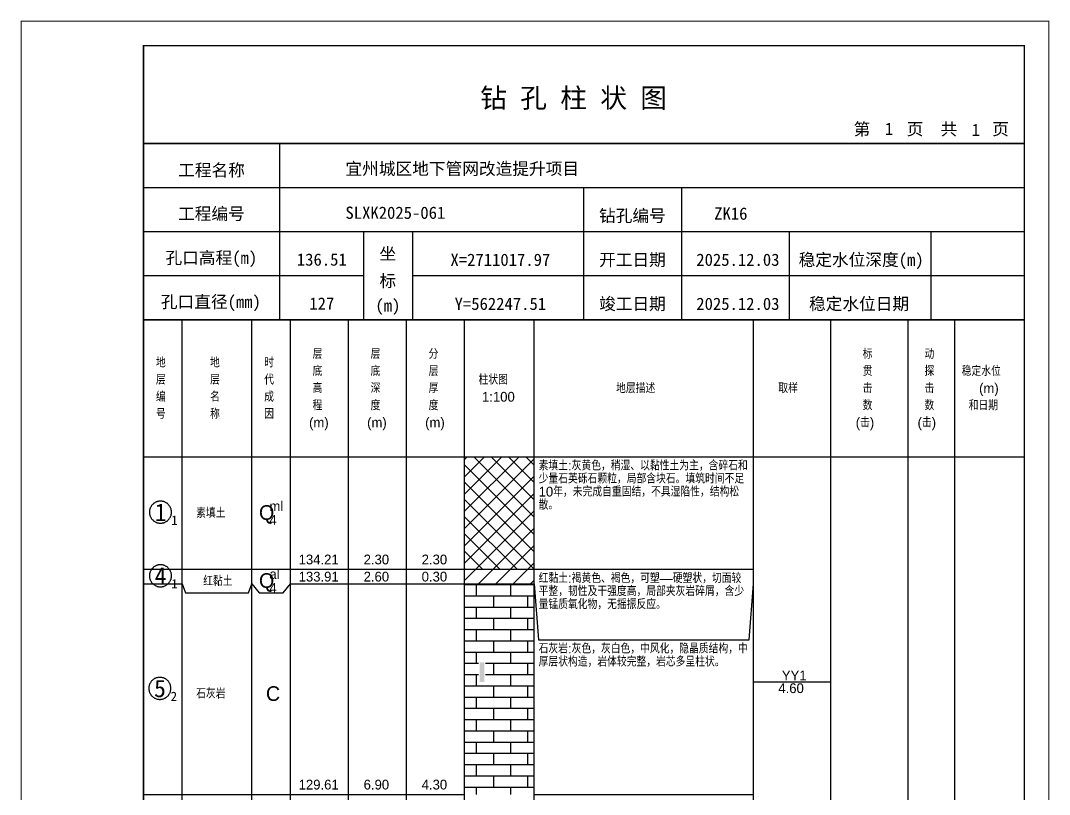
# Model space of a CAD drawing. Header units: millimetres. Extents: x 12489 to 89920, y 4630 to 4927.
# Drawn here: x 41749.3 to 41959.6, y 4768.7 to 4926.8 of the extents above; entities that cross this region are included whole.
import ezdxf
from ezdxf.enums import TextEntityAlignment as Align

# ---------------------------------------------------------------- set-up
doc = ezdxf.new("R2010")
doc.units = ezdxf.units.MM
doc.layers.add('ZZT_TC', color=7, linetype='Continuous')
doc.styles.add('成果图图块', font='', dxfattribs={"height": 2.5})
doc.styles.add('成果图模板', font='')
doc.styles.add('成果图模板标题', font='simhei.ttf')
doc.styles.add('成果图表体', font='Comfont.shx', dxfattribs={"height": 2, "bigfont": 'Hztxt12a.shx'})
doc.styles.get('成果图图块').set_extended_font_data('FangSong_GB2312')
doc.styles.get('成果图模板').set_extended_font_data('FangSong_GB2312')

# ---------------------------------------------------------------- blocks, each defined once
blk = doc.blocks.new('DCBH-1-1-1234', base_point=(0.3, -0.11))
at = {"layer": 'ZZT_TC', "color": 7}
blk.add_polyline3d([(-0.19, 2.31, 0), (-0.3, 2.31, 0), (-0.41, 2.3, 0), (-0.52, 2.29, 0), (-0.63, 2.27, 0), (-0.73, 2.24, 0), (-0.84, 2.21, 0), (-0.95, 2.18, 0), (-1.05, 2.14, 0), (-1.15, 2.09, 0), (-1.25, 2.04, 0), (-1.35, 1.99, 0), (-1.44, 1.93, 0), (-1.53, 1.87, 0), (-1.62, 1.8, 0), (-1.7, 1.73, 0), (-1.78, 1.65, 0), (-1.86, 1.57, 0), (-1.93, 1.49, 0), (-2, 1.4, 0), (-2.06, 1.31, 0), (-2.12, 1.22, 0), (-2.17, 1.12, 0), (-2.22, 1.02, 0), (-2.27, 0.92, 0), (-2.31, 0.82, 0), (-2.34, 0.71, 0), (-2.37, 0.61, 0), (-2.4, 0.5, 0), (-2.41, 0.39, 0), (-2.43, 0.28, 0), (-2.44, 0.17, 0), (-2.44, 0.06, 0), (-2.44, -0.05, 0), (-2.43, -0.16, 0), (-2.41, -0.27, 0), (-2.4, -0.38, 0), (-2.37, -0.49, 0), (-2.34, -0.6, 0), (-2.31, -0.7, 0), (-2.27, -0.8, 0), (-2.22, -0.9, 0), (-2.17, -1, 0), (-2.12, -1.1, 0), (-2.06, -1.19, 0), (-2, -1.28, 0), (-1.93, -1.37, 0), (-1.86, -1.45, 0), (-1.78, -1.53, 0), (-1.7, -1.61, 0), (-1.62, -1.68, 0), (-1.53, -1.75, 0), (-1.44, -1.81, 0), (-1.35, -1.87, 0), (-1.25, -1.93, 0), (-1.15, -1.98, 0), (-1.05, -2.02, 0), (-0.95, -2.06, 0), (-0.84, -2.1, 0), (-0.73, -2.13, 0), (-0.63, -2.15, 0), (-0.52, -2.17, 0), (-0.41, -2.18, 0), (-0.3, -2.19, 0), (-0.19, -2.19, 0), (-0.08, -2.19, 0), (0.03, -2.18, 0), (0.14, -2.17, 0), (0.25, -2.15, 0), (0.36, -2.13, 0), (0.47, -2.1, 0), (0.57, -2.06, 0), (0.67, -2.02, 0), (0.77, -1.98, 0), (0.87, -1.93, 0), (0.97, -1.87, 0), (1.06, -1.81, 0), (1.15, -1.75, 0), (1.24, -1.68, 0), (1.32, -1.61, 0), (1.4, -1.53, 0), (1.48, -1.45, 0), (1.55, -1.37, 0), (1.62, -1.28, 0), (1.68, -1.19, 0), (1.74, -1.1, 0), (1.8, -1, 0), (1.85, -0.9, 0), (1.89, -0.8, 0), (1.93, -0.7, 0), (1.97, -0.6, 0), (2, -0.49, 0), (2.02, -0.38, 0), (2.04, -0.27, 0), (2.05, -0.16, 0), (2.06, -0.05, 0), (2.06, 0.06, 0), (2.06, 0.17, 0), (2.05, 0.28, 0), (2.04, 0.39, 0), (2.02, 0.5, 0), (2, 0.61, 0), (1.97, 0.71, 0), (1.93, 0.82, 0), (1.89, 0.92, 0), (1.85, 1.02, 0), (1.8, 1.12, 0), (1.74, 1.22, 0), (1.68, 1.31, 0), (1.62, 1.4, 0), (1.55, 1.49, 0), (1.48, 1.57, 0), (1.4, 1.65, 0), (1.32, 1.73, 0), (1.24, 1.8, 0), (1.15, 1.87, 0), (1.06, 1.93, 0), (0.97, 1.99, 0), (0.87, 2.04, 0), (0.77, 2.09, 0), (0.67, 2.14, 0), (0.57, 2.18, 0), (0.47, 2.21, 0), (0.36, 2.24, 0), (0.25, 2.27, 0), (0.14, 2.29, 0), (0.03, 2.3, 0), (-0.08, 2.31, 0), (-0.19, 2.31, 0)], dxfattribs=at)
at = {"style": '成果图图块'}
blk.add_text('1', height=3.57, dxfattribs=at).set_placement((-0.16, -1.74), align=Align.CENTER)
blk.add_text('1', height=1.91, dxfattribs=at).set_placement((2.03, -2.53))
blk = doc.blocks.new('DCBH-1-1-1235', base_point=(0.3, -0.11))
at = {"layer": 'ZZT_TC', "color": 7}
blk.add_polyline3d([(-0.19, 2.31, 0), (-0.3, 2.31, 0), (-0.41, 2.3, 0), (-0.52, 2.29, 0), (-0.63, 2.27, 0), (-0.73, 2.24, 0), (-0.84, 2.21, 0), (-0.95, 2.18, 0), (-1.05, 2.14, 0), (-1.15, 2.09, 0), (-1.25, 2.04, 0), (-1.35, 1.99, 0), (-1.44, 1.93, 0), (-1.53, 1.87, 0), (-1.62, 1.8, 0), (-1.7, 1.73, 0), (-1.78, 1.65, 0), (-1.86, 1.57, 0), (-1.93, 1.49, 0), (-2, 1.4, 0), (-2.06, 1.31, 0), (-2.12, 1.22, 0), (-2.17, 1.12, 0), (-2.22, 1.02, 0), (-2.27, 0.92, 0), (-2.31, 0.82, 0), (-2.34, 0.71, 0), (-2.37, 0.61, 0), (-2.4, 0.5, 0), (-2.41, 0.39, 0), (-2.43, 0.28, 0), (-2.44, 0.17, 0), (-2.44, 0.06, 0), (-2.44, -0.05, 0), (-2.43, -0.16, 0), (-2.41, -0.27, 0), (-2.4, -0.38, 0), (-2.37, -0.49, 0), (-2.34, -0.6, 0), (-2.31, -0.7, 0), (-2.27, -0.8, 0), (-2.22, -0.9, 0), (-2.17, -1, 0), (-2.12, -1.1, 0), (-2.06, -1.19, 0), (-2, -1.28, 0), (-1.93, -1.37, 0), (-1.86, -1.45, 0), (-1.78, -1.53, 0), (-1.7, -1.61, 0), (-1.62, -1.68, 0), (-1.53, -1.75, 0), (-1.44, -1.81, 0), (-1.35, -1.87, 0), (-1.25, -1.93, 0), (-1.15, -1.98, 0), (-1.05, -2.02, 0), (-0.95, -2.06, 0), (-0.84, -2.1, 0), (-0.73, -2.13, 0), (-0.63, -2.15, 0), (-0.52, -2.17, 0), (-0.41, -2.18, 0), (-0.3, -2.19, 0), (-0.19, -2.19, 0), (-0.08, -2.19, 0), (0.03, -2.18, 0), (0.14, -2.17, 0), (0.25, -2.15, 0), (0.36, -2.13, 0), (0.47, -2.1, 0), (0.57, -2.06, 0), (0.67, -2.02, 0), (0.77, -1.98, 0), (0.87, -1.93, 0), (0.97, -1.87, 0), (1.06, -1.81, 0), (1.15, -1.75, 0), (1.24, -1.68, 0), (1.32, -1.61, 0), (1.4, -1.53, 0), (1.48, -1.45, 0), (1.55, -1.37, 0), (1.62, -1.28, 0), (1.68, -1.19, 0), (1.74, -1.1, 0), (1.8, -1, 0), (1.85, -0.9, 0), (1.89, -0.8, 0), (1.93, -0.7, 0), (1.97, -0.6, 0), (2, -0.49, 0), (2.02, -0.38, 0), (2.04, -0.27, 0), (2.05, -0.16, 0), (2.06, -0.05, 0), (2.06, 0.06, 0), (2.06, 0.17, 0), (2.05, 0.28, 0), (2.04, 0.39, 0), (2.02, 0.5, 0), (2, 0.61, 0), (1.97, 0.71, 0), (1.93, 0.82, 0), (1.89, 0.92, 0), (1.85, 1.02, 0), (1.8, 1.12, 0), (1.74, 1.22, 0), (1.68, 1.31, 0), (1.62, 1.4, 0), (1.55, 1.49, 0), (1.48, 1.57, 0), (1.4, 1.65, 0), (1.32, 1.73, 0), (1.24, 1.8, 0), (1.15, 1.87, 0), (1.06, 1.93, 0), (0.97, 1.99, 0), (0.87, 2.04, 0), (0.77, 2.09, 0), (0.67, 2.14, 0), (0.57, 2.18, 0), (0.47, 2.21, 0), (0.36, 2.24, 0), (0.25, 2.27, 0), (0.14, 2.29, 0), (0.03, 2.3, 0), (-0.08, 2.31, 0), (-0.19, 2.31, 0)], dxfattribs=at)
at = {"style": '成果图图块'}
blk.add_text('4', height=3.57, dxfattribs=at).set_placement((-0.16, -1.74), align=Align.CENTER)
blk.add_text('1', height=1.91, dxfattribs=at).set_placement((2.03, -2.53))
blk = doc.blocks.new('DCBH-1-1-1236', base_point=(0.43, -0.11))
at = {"layer": 'ZZT_TC', "color": 7}
blk.add_polyline3d([(-0.19, 2.31, 0), (-0.3, 2.31, 0), (-0.41, 2.3, 0), (-0.52, 2.29, 0), (-0.63, 2.27, 0), (-0.73, 2.24, 0), (-0.84, 2.21, 0), (-0.95, 2.18, 0), (-1.05, 2.14, 0), (-1.15, 2.09, 0), (-1.25, 2.04, 0), (-1.35, 1.99, 0), (-1.44, 1.93, 0), (-1.53, 1.87, 0), (-1.62, 1.8, 0), (-1.7, 1.73, 0), (-1.78, 1.65, 0), (-1.86, 1.57, 0), (-1.93, 1.49, 0), (-2, 1.4, 0), (-2.06, 1.31, 0), (-2.12, 1.22, 0), (-2.17, 1.12, 0), (-2.22, 1.02, 0), (-2.27, 0.92, 0), (-2.31, 0.82, 0), (-2.34, 0.71, 0), (-2.37, 0.61, 0), (-2.4, 0.5, 0), (-2.41, 0.39, 0), (-2.43, 0.28, 0), (-2.44, 0.17, 0), (-2.44, 0.06, 0), (-2.44, -0.05, 0), (-2.43, -0.16, 0), (-2.41, -0.27, 0), (-2.4, -0.38, 0), (-2.37, -0.49, 0), (-2.34, -0.6, 0), (-2.31, -0.7, 0), (-2.27, -0.8, 0), (-2.22, -0.9, 0), (-2.17, -1, 0), (-2.12, -1.1, 0), (-2.06, -1.19, 0), (-2, -1.28, 0), (-1.93, -1.37, 0), (-1.86, -1.45, 0), (-1.78, -1.53, 0), (-1.7, -1.61, 0), (-1.62, -1.68, 0), (-1.53, -1.75, 0), (-1.44, -1.81, 0), (-1.35, -1.87, 0), (-1.25, -1.93, 0), (-1.15, -1.98, 0), (-1.05, -2.02, 0), (-0.95, -2.06, 0), (-0.84, -2.1, 0), (-0.73, -2.13, 0), (-0.63, -2.15, 0), (-0.52, -2.17, 0), (-0.41, -2.18, 0), (-0.3, -2.19, 0), (-0.19, -2.19, 0), (-0.08, -2.19, 0), (0.03, -2.18, 0), (0.14, -2.17, 0), (0.25, -2.15, 0), (0.36, -2.13, 0), (0.47, -2.1, 0), (0.57, -2.06, 0), (0.67, -2.02, 0), (0.77, -1.98, 0), (0.87, -1.93, 0), (0.97, -1.87, 0), (1.06, -1.81, 0), (1.15, -1.75, 0), (1.24, -1.68, 0), (1.32, -1.61, 0), (1.4, -1.53, 0), (1.48, -1.45, 0), (1.55, -1.37, 0), (1.62, -1.28, 0), (1.68, -1.19, 0), (1.74, -1.1, 0), (1.8, -1, 0), (1.85, -0.9, 0), (1.89, -0.8, 0), (1.93, -0.7, 0), (1.97, -0.6, 0), (2, -0.49, 0), (2.02, -0.38, 0), (2.04, -0.27, 0), (2.05, -0.16, 0), (2.06, -0.05, 0), (2.06, 0.06, 0), (2.06, 0.17, 0), (2.05, 0.28, 0), (2.04, 0.39, 0), (2.02, 0.5, 0), (2, 0.61, 0), (1.97, 0.71, 0), (1.93, 0.82, 0), (1.89, 0.92, 0), (1.85, 1.02, 0), (1.8, 1.12, 0), (1.74, 1.22, 0), (1.68, 1.31, 0), (1.62, 1.4, 0), (1.55, 1.49, 0), (1.48, 1.57, 0), (1.4, 1.65, 0), (1.32, 1.73, 0), (1.24, 1.8, 0), (1.15, 1.87, 0), (1.06, 1.93, 0), (0.97, 1.99, 0), (0.87, 2.04, 0), (0.77, 2.09, 0), (0.67, 2.14, 0), (0.57, 2.18, 0), (0.47, 2.21, 0), (0.36, 2.24, 0), (0.25, 2.27, 0), (0.14, 2.29, 0), (0.03, 2.3, 0), (-0.08, 2.31, 0), (-0.19, 2.31, 0)], dxfattribs=at)
at = {"style": '成果图图块'}
blk.add_text('5', height=3.57, dxfattribs=at).set_placement((-0.16, -1.74), align=Align.CENTER)
blk.add_text('2', height=1.91, dxfattribs=at).set_placement((2.03, -2.53))
blk = doc.blocks.new('gkqy3.dwg', base_point=(0, -2))
blk.add_wipeout([(-0.7, -2.2), (0.7, -2.2), (0.7, 2.2), (-0.7, 2.2)])
at = {"color": 7}
blk.add_solid([(-0.5, -2), (0.5, -2), (-0.5, 2), (0.5, 2)], dxfattribs=at)
blk = doc.blocks.new('钻孔柱状图路桥昇龙制图梁世成校核莫家里.dwg134', base_point=(25, 236))
for p, q in [((52.82, 236), (52.82, 272)), ((25, 263), (205, 263)), ((115, 236), (115, 263)), ((135, 236), (135, 263)), ((25, 254), (205, 254)), ((70, 236), (70, 254)), ((80, 236), (80, 254)), ((157, 236), (157, 254)), ((185.95, 236), (185.95, 254)), ((25, 245), (70, 245)), ((80, 245), (205, 245))]:
    blk.add_line(p, q)
for points, const_width in [([(0, 0), (210, 0), (210, 297), (0, 297)], 0.25), ([(25, 5), (205, 5), (205, 292), (25, 292)], 0.3)]:
    blk.add_lwpolyline(points, close=True, dxfattribs=dict(const_width=const_width))
at = {"const_width": 0.3}
for points in [[(25, 272), (205, 272)], [(25, 236), (205, 236)]]:
    blk.add_lwpolyline(points, dxfattribs=at)
for s, height, style, p in [('钻 孔 柱 状 图', 4, '成果图模板标题', (93.8, 279.31)), ('第', 2.5, '成果图模板', (170.12, 273.7)), ('页', 2.5, '成果图模板', (180.96, 273.7)), ('共', 2.5, '成果图模板', (187.88, 273.7)), ('页', 2.5, '成果图模板', (198.44, 273.7)), ('工程名称', 2.5, '成果图模板', (32.07, 265.32)), ('宜州城区地下管网改造提升项目', 2.5, '成果图模板', (66.26, 265.61)), ('工程编号', 2.5, '成果图模板', (32.05, 256.41)), ('SLXK2025-061', 2.5, '成果图模板', (66.26, 256.61)), ('钻孔编号', 2.5, '成果图模板', (118.08, 256)), ('ZK16', 2.5, '成果图模板', (141.61, 256.43)), ('孔口高程(m)', 2.5, '成果图模板', (29.48, 247.41)), ('坐', 2.5, '成果图模板', (73.21, 248.24)), ('开工日期', 2.5, '成果图模板', (118.08, 247)), ('稳定水位深度(m)', 2.5, '成果图模板', (158.86, 247)), ('标', 2.5, '成果图模板', (73.21, 242.7)), ('孔口直径(mm)', 2.5, '成果图模板', (28.54, 238.41)), ('(m) ', 2.5, '成果图模板', (72.38, 237.65)), ('竣工日期', 2.5, '成果图模板', (118.08, 238)), ('稳定水位日期', 2.5, '成果图模板', (160.99, 238))]:
    blk.add_text(s, height=height, dxfattribs=dict(style=style)).set_placement(p)
at = {"style": '成果图模板'}
for s, p in [('1', (177.35, 273.74)), ('1', (195.08, 273.53)), ('136.51', (61.43, 247.04)), ('X=2711017.97', (97.92, 247)), ('2025.12.03', (146.46, 247)), ('127', (61.43, 238.04)), ('Y=562247.51', (97.92, 238)), ('2025.12.03', (146.46, 238))]:
    blk.add_text(s, height=2.5, dxfattribs=at).set_placement(p, align=Align.CENTER)

msp = doc.modelspace()

# ---------------------------------------------------------------- hatches: boundary and pattern name
at = {"linetype": 'Continuous'}
h = msp.add_hatch(dxfattribs=at)
h.set_pattern_fill('GKSTT', scale=0.5, style=0, pattern_type=2)
h.set_pattern_definition([(45, (0, 0), (-1.76776695, 1.76776695), []), (135, (0, 0), (-1.76776695, -1.76776695), [])])
h.paths.add_polyline_path([(41840.06, 4814.71), (41854.29, 4814.71), (41854.29, 4837.71), (41840.06, 4837.71)])
h = msp.add_hatch(dxfattribs=at)
h.set_pattern_fill('GKNXT', scale=0.5, style=0, pattern_type=2)
h.set_pattern_definition([(45, (0, 0), (-1.76776695, 1.76776695), [])])
h.paths.add_polyline_path([(41840.06, 4811.71), (41854.29, 4811.71), (41854.29, 4814.71), (41840.06, 4814.71)])
h = msp.add_hatch(dxfattribs=at)
h.set_pattern_fill('GKSHY', scale=0.5, style=0, pattern_type=2)
h.set_pattern_definition([(0, (0, 0), (0, 2.3), []), (90, (0, 0), (-3.5, 2.3), [2.3, -2.3])])
h.paths.add_polyline_path([(41840.06, 4768.71), (41854.29, 4768.71), (41854.29, 4811.71), (41840.06, 4811.71)])

# ---------------------------------------------------------------- linework, layer by layer
at = {"color": 0}
for p, q in [((41774.45, 4837.71), (41782.35, 4837.71)), ((41774.45, 4814.71), (41774.45, 4837.71)), ((41782.35, 4814.71), (41782.35, 4837.71)), ((41774.45, 4814.71), (41782.35, 4814.71)), ((41774.45, 4814.71), (41782.35, 4814.71)), ((41774.45, 4811.71), (41774.45, 4814.71)), ((41782.35, 4811.71), (41782.35, 4814.71)), ((41774.45, 4811.71), (41782.35, 4811.71)), ((41774.45, 4811.71), (41782.35, 4811.71)), ((41774.45, 4768.71), (41774.45, 4811.71)), ((41782.35, 4768.71), (41782.35, 4811.71)), ((41774.45, 4768.71), (41782.35, 4768.71))]:
    msp.add_line(p, q, dxfattribs=at)
for points in [[(41774.45, 4865.71), (41782.35, 4865.71)], [(41774.45, 4837.71), (41774.45, 4865.71)], [(41782.35, 4837.71), (41782.35, 4865.71)], [(41782.35, 4865.71), (41796.58, 4865.71)], [(41782.35, 4837.71), (41782.35, 4865.71)], [(41796.58, 4837.71), (41796.58, 4865.71)], [(41796.58, 4865.71), (41804.49, 4865.71)], [(41796.58, 4837.71), (41796.58, 4865.71)], [(41804.49, 4837.71), (41804.49, 4865.71)], [(41804.49, 4865.71), (41816.35, 4865.71)], [(41804.49, 4837.71), (41804.49, 4865.71)], [(41816.35, 4837.71), (41816.35, 4865.71)], [(41816.35, 4865.71), (41828.2, 4865.71)], [(41816.35, 4837.71), (41816.35, 4865.71)], [(41828.2, 4837.71), (41828.2, 4865.71)], [(41828.2, 4865.71), (41840.06, 4865.71)], [(41828.2, 4837.71), (41828.2, 4865.71)], [(41840.06, 4837.71), (41840.06, 4865.71)], [(41840.06, 4865.71), (41854.29, 4865.71)], [(41840.06, 4837.71), (41840.06, 4865.71)], [(41854.29, 4837.71), (41854.29, 4865.71)], [(41854.29, 4865.71), (41899.11, 4865.71)], [(41854.29, 4837.71), (41854.29, 4865.71)], [(41899.11, 4837.71), (41899.11, 4865.71)], [(41899.11, 4865.71), (41914.92, 4865.71)], [(41899.11, 4837.71), (41899.11, 4865.71)], [(41914.92, 4837.71), (41914.92, 4865.71)], [(41914.92, 4865.71), (41930.73, 4865.71)], [(41914.92, 4837.71), (41914.92, 4865.71)], [(41930.73, 4837.71), (41930.73, 4865.71)], [(41930.73, 4865.71), (41940.22, 4865.71)], [(41930.73, 4837.71), (41930.73, 4865.71)], [(41940.22, 4837.71), (41940.22, 4865.71)], [(41940.22, 4865.71), (41954.45, 4865.71)], [(41940.22, 4837.71), (41940.22, 4865.71)], [(41954.45, 4837.71), (41954.45, 4865.71)], [(41774.45, 4837.71), (41782.35, 4837.71)], [(41774.45, 4643.71), (41774.45, 4837.71)], [(41774.45, 4837.71), (41782.35, 4837.71)], [(41782.35, 4643.71), (41782.35, 4837.71)], [(41782.35, 4837.71), (41796.58, 4837.71)], [(41782.35, 4643.71), (41782.35, 4837.71)], [(41782.35, 4837.71), (41796.58, 4837.71)], [(41782.35, 4837.71), (41796.58, 4837.71)], [(41782.35, 4814.71), (41782.35, 4837.71)], [(41796.58, 4643.71), (41796.58, 4837.71)], [(41796.58, 4814.71), (41796.58, 4837.71)], [(41796.58, 4837.71), (41804.49, 4837.71)], [(41796.58, 4643.71), (41796.58, 4837.71)], [(41796.58, 4837.71), (41804.49, 4837.71)], [(41796.58, 4837.71), (41804.49, 4837.71)], [(41796.58, 4814.71), (41796.58, 4837.71)], [(41804.49, 4643.71), (41804.49, 4837.71)], [(41804.49, 4814.71), (41804.49, 4837.71)], [(41804.49, 4837.71), (41816.35, 4837.71)], [(41804.49, 4643.71), (41804.49, 4837.71)], [(41804.49, 4837.71), (41816.35, 4837.71)], [(41804.49, 4837.71), (41816.35, 4837.71)], [(41804.49, 4814.71), (41804.49, 4837.71)], [(41816.35, 4643.71), (41816.35, 4837.71)], [(41816.35, 4814.71), (41816.35, 4837.71)], [(41816.35, 4837.71), (41828.2, 4837.71)], [(41816.35, 4643.71), (41816.35, 4837.71)], [(41816.35, 4837.71), (41828.2, 4837.71)], [(41816.35, 4837.71), (41828.2, 4837.71)], [(41816.35, 4814.71), (41816.35, 4837.71)], [(41828.2, 4643.71), (41828.2, 4837.71)], [(41828.2, 4814.71), (41828.2, 4837.71)], [(41828.2, 4837.71), (41840.06, 4837.71)], [(41828.2, 4643.71), (41828.2, 4837.71)], [(41828.2, 4837.71), (41840.06, 4837.71)], [(41828.2, 4837.71), (41840.06, 4837.71)], [(41828.2, 4814.71), (41828.2, 4837.71)], [(41840.06, 4643.71), (41840.06, 4837.71)], [(41840.06, 4814.71), (41840.06, 4837.71)], [(41840.06, 4837.71), (41854.29, 4837.71)], [(41840.06, 4643.71), (41840.06, 4837.71)], [(41840.06, 4837.71), (41854.29, 4837.71)], [(41854.29, 4643.71), (41854.29, 4837.71)], [(41854.29, 4837.71), (41899.11, 4837.71)], [(41854.29, 4643.71), (41854.29, 4837.71)], [(41854.29, 4837.71), (41899.11, 4837.71)], [(41854.29, 4837.71), (41899.11, 4837.71)], [(41854.29, 4814.71), (41854.29, 4837.71)], [(41899.11, 4643.71), (41899.11, 4837.71)], [(41899.11, 4814.71), (41899.11, 4837.71)], [(41899.11, 4837.71), (41914.92, 4837.71)], [(41899.11, 4643.71), (41899.11, 4837.71)], [(41899.11, 4837.71), (41914.92, 4837.71)], [(41914.92, 4643.71), (41914.92, 4837.71)], [(41914.92, 4837.71), (41930.73, 4837.71)], [(41914.92, 4643.71), (41914.92, 4837.71)], [(41914.92, 4837.71), (41930.73, 4837.71)], [(41930.73, 4643.71), (41930.73, 4837.71)], [(41930.73, 4837.71), (41940.22, 4837.71)], [(41930.73, 4643.71), (41930.73, 4837.71)], [(41930.73, 4837.71), (41940.22, 4837.71)], [(41940.22, 4643.71), (41940.22, 4837.71)], [(41940.22, 4837.71), (41954.45, 4837.71)], [(41940.22, 4643.71), (41940.22, 4837.71)], [(41940.22, 4837.71), (41954.45, 4837.71)], [(41954.45, 4643.71), (41954.45, 4837.71)], [(41782.35, 4814.71), (41796.58, 4814.71)], [(41782.35, 4811.71), (41782.35, 4814.71)], [(41796.58, 4811.71), (41796.58, 4814.71)], [(41796.58, 4814.71), (41804.49, 4814.71)], [(41796.58, 4809.91), (41796.58, 4814.71)], [(41804.49, 4809.91), (41804.49, 4814.71)], [(41804.49, 4814.71), (41816.35, 4814.71)], [(41804.49, 4814.71), (41816.35, 4814.71)], [(41804.49, 4811.71), (41804.49, 4814.71)], [(41816.35, 4811.71), (41816.35, 4814.71)], [(41816.35, 4814.71), (41828.2, 4814.71)], [(41816.35, 4814.71), (41828.2, 4814.71)], [(41816.35, 4811.71), (41816.35, 4814.71)], [(41828.2, 4811.71), (41828.2, 4814.71)], [(41828.2, 4814.71), (41840.06, 4814.71)], [(41828.2, 4814.71), (41840.06, 4814.71)], [(41828.2, 4811.71), (41828.2, 4814.71)], [(41840.06, 4811.71), (41840.06, 4814.71)], [(41854.29, 4814.71), (41899.11, 4814.71)], [(41854.29, 4811.71), (41854.29, 4814.71)], [(41899.11, 4811.71), (41899.11, 4814.71)], [(41782.35, 4811.71), (41783.06, 4809.91)], [(41782.35, 4768.71), (41782.35, 4811.71)], [(41795.87, 4809.91), (41796.58, 4811.71)], [(41796.58, 4768.71), (41796.58, 4811.71)], [(41796.58, 4811.71), (41798.08, 4809.91)], [(41802.99, 4809.91), (41804.49, 4811.71)], [(41804.49, 4811.71), (41816.35, 4811.71)], [(41804.49, 4811.71), (41816.35, 4811.71)], [(41804.49, 4768.71), (41804.49, 4811.71)], [(41816.35, 4768.71), (41816.35, 4811.71)], [(41816.35, 4811.71), (41828.2, 4811.71)], [(41816.35, 4811.71), (41828.2, 4811.71)], [(41816.35, 4768.71), (41816.35, 4811.71)], [(41828.2, 4768.71), (41828.2, 4811.71)], [(41828.2, 4811.71), (41840.06, 4811.71)], [(41828.2, 4811.71), (41840.06, 4811.71)], [(41828.2, 4768.71), (41828.2, 4811.71)], [(41840.06, 4768.71), (41840.06, 4811.71)], [(41854.29, 4811.71), (41855.19, 4800.31)], [(41854.29, 4768.71), (41854.29, 4811.71)], [(41898.22, 4800.31), (41899.11, 4811.71)], [(41899.11, 4768.71), (41899.11, 4811.71)], [(41783.06, 4809.91), (41795.87, 4809.91)], [(41796.58, 4768.71), (41796.58, 4809.91)], [(41798.08, 4809.91), (41802.99, 4809.91)], [(41804.49, 4768.71), (41804.49, 4809.91)], [(41855.19, 4800.31), (41898.22, 4800.31)], [(41899.11, 4791.71), (41914.92, 4791.71)], [(41782.35, 4768.71), (41796.58, 4768.71)], [(41796.58, 4768.71), (41804.49, 4768.71)], [(41804.49, 4768.71), (41816.35, 4768.71)], [(41816.35, 4768.71), (41828.2, 4768.71)], [(41828.2, 4768.71), (41840.06, 4768.71)], [(41854.29, 4768.71), (41899.11, 4768.71)]]:
    msp.add_lwpolyline(points, dxfattribs=at)
at = {"color": 7, "flags": 128}
for points in [[(41840.06, 4814.71), (41854.29, 4814.71)], [(41840.06, 4811.71), (41854.29, 4811.71)]]:
    msp.add_lwpolyline(points, dxfattribs=at)

# ---------------------------------------------------------------- block references
for name, p in [('DCBH-1-1-1234', (41778.4, 4826.21)), ('DCBH-1-1-1235', (41778.4, 4813.21)), ('DCBH-1-1-1236', (41778.4, 4790.21))]:
    msp.add_blockref(name, p)

# ---------------------------------------------------------------- texts
at = {"color": 0, "style": '成果图表体'}
for s, height, p in [('层', 2, (41809, 4857.71)), ('层', 2, (41820.85, 4857.71)), ('分', 2, (41832.71, 4857.71)), ('标', 2, (41921.41, 4857.71)), ('动', 2, (41934.05, 4857.71)), ('地', 2, (41776.98, 4855.96)), ('地', 2, (41788.05, 4855.96)), ('时', 2, (41799.11, 4855.96)), ('底', 2, (41809, 4854.21)), ('底', 2, (41820.85, 4854.21)), ('层', 2, (41832.71, 4854.21)), ('贯', 2, (41921.41, 4854.21)), ('探', 2, (41934.05, 4854.21)), ('稳定水位', 2, (41941.65, 4854.21)), ('层', 2, (41776.98, 4852.46)), ('层', 2, (41788.05, 4852.46)), ('代', 2, (41799.11, 4852.46)), ('高', 2, (41809, 4850.71)), ('深', 2, (41820.85, 4850.71)), ('厚', 2, (41832.71, 4850.71)), ('柱状图', 2, (41842.91, 4852.46)), ('地层描述', 2, (41871.02, 4850.71)), ('取样', 2, (41904.18, 4850.71)), ('击', 2, (41921.41, 4850.71)), ('击', 2, (41934.05, 4850.71)), ('(m)', 2, (41945.2, 4850.71)), ('编', 2, (41776.98, 4848.96)), ('名', 2, (41788.05, 4848.96)), ('成', 2, (41799.11, 4848.96)), ('1:100', 2, (41843.62, 4848.96)), ('程', 2, (41809, 4847.21)), ('度', 2, (41820.85, 4847.21)), ('度', 2, (41832.71, 4847.21)), ('数', 2, (41921.41, 4847.21)), ('数', 2, (41934.05, 4847.21)), ('和日期', 2, (41943.07, 4847.21)), ('号', 2, (41776.98, 4845.46)), ('称', 2, (41788.05, 4845.46)), ('因', 2, (41799.11, 4845.46)), ('(m)', 2, (41808.28, 4843.71)), ('(m)', 2, (41820.14, 4843.71)), ('(m)', 2, (41832, 4843.71)), ('(击)', 2, (41919.99, 4843.71)), ('(击)', 2, (41932.63, 4843.71)), ('素填土', 2, (41785.2, 4825.21)), ('Q', 3, (41798.05, 4824.81)), ('ml', 2, (41800.18, 4826.61)), ('4', 2, (41800.18, 4823.81)), ('134.21', 2, (41806.15, 4815.71)), ('2.30', 2, (41819.43, 4815.71)), ('2.30', 2, (41831.29, 4815.71)), ('al', 2, (41800.18, 4812.71)), ('红黏土', 2, (41786.63, 4811.31)), ('Q', 3, (41798.05, 4810.91)), ('133.91', 2, (41806.15, 4812.21)), ('2.60', 2, (41819.43, 4812.21)), ('0.30', 2, (41831.29, 4812.21)), ('4', 2, (41800.18, 4809.91)), ('YY1', 2, (41904.89, 4792.01)), ('石灰岩', 2, (41785.2, 4788.31)), ('C', 3, (41799.47, 4787.81)), ('4.60', 2, (41904.18, 4789.41)), ('129.61', 2, (41806.15, 4769.71)), ('6.90', 2, (41819.43, 4769.71)), ('4.30', 2, (41831.29, 4769.71))]:
    msp.add_text(s, height=height, dxfattribs=at).set_placement(p)
at = {"color": 0, "char_height": 2, "width": 43.0292, "attachment_point": 1, "line_spacing_factor": 0.8, "style": '成果图表体'}
for s, insert in [('素填土:灰黄色，稍湿、以黏性土为主，含碎石和少量石英砾石颗粒，局部含块石。填筑时间不足10年，未完成自重固结，不具湿陷性，结构松散。', (41855.19, 4836.91)), ('红黏土:褐黄色、褐色，可塑—硬塑状，切面较平整，韧性及干强度高，局部夹灰岩碎屑，含少量锰质氧化物，无摇振反应。', (41855.19, 4813.91)), ('石灰岩:灰色，灰白色，中风化，隐晶质结构，中厚层状构造，岩体较完整，岩芯多呈柱状。', (41855.19, 4799.51))]:
    msp.add_mtext(s, dxfattribs=dict(at, insert=insert))

# ---------------------------------------------------------------- next in the draw order: block references
msp.add_blockref('gkqy3.dwg', (41843.62, 4791.71))

# ---------------------------------------------------------------- next in the draw order: block references
msp.add_blockref('钻孔柱状图路桥昇龙制图梁世成校核莫家里.dwg134', (41774.45, 4865.71))

doc.saveas('drawing.dxf')
